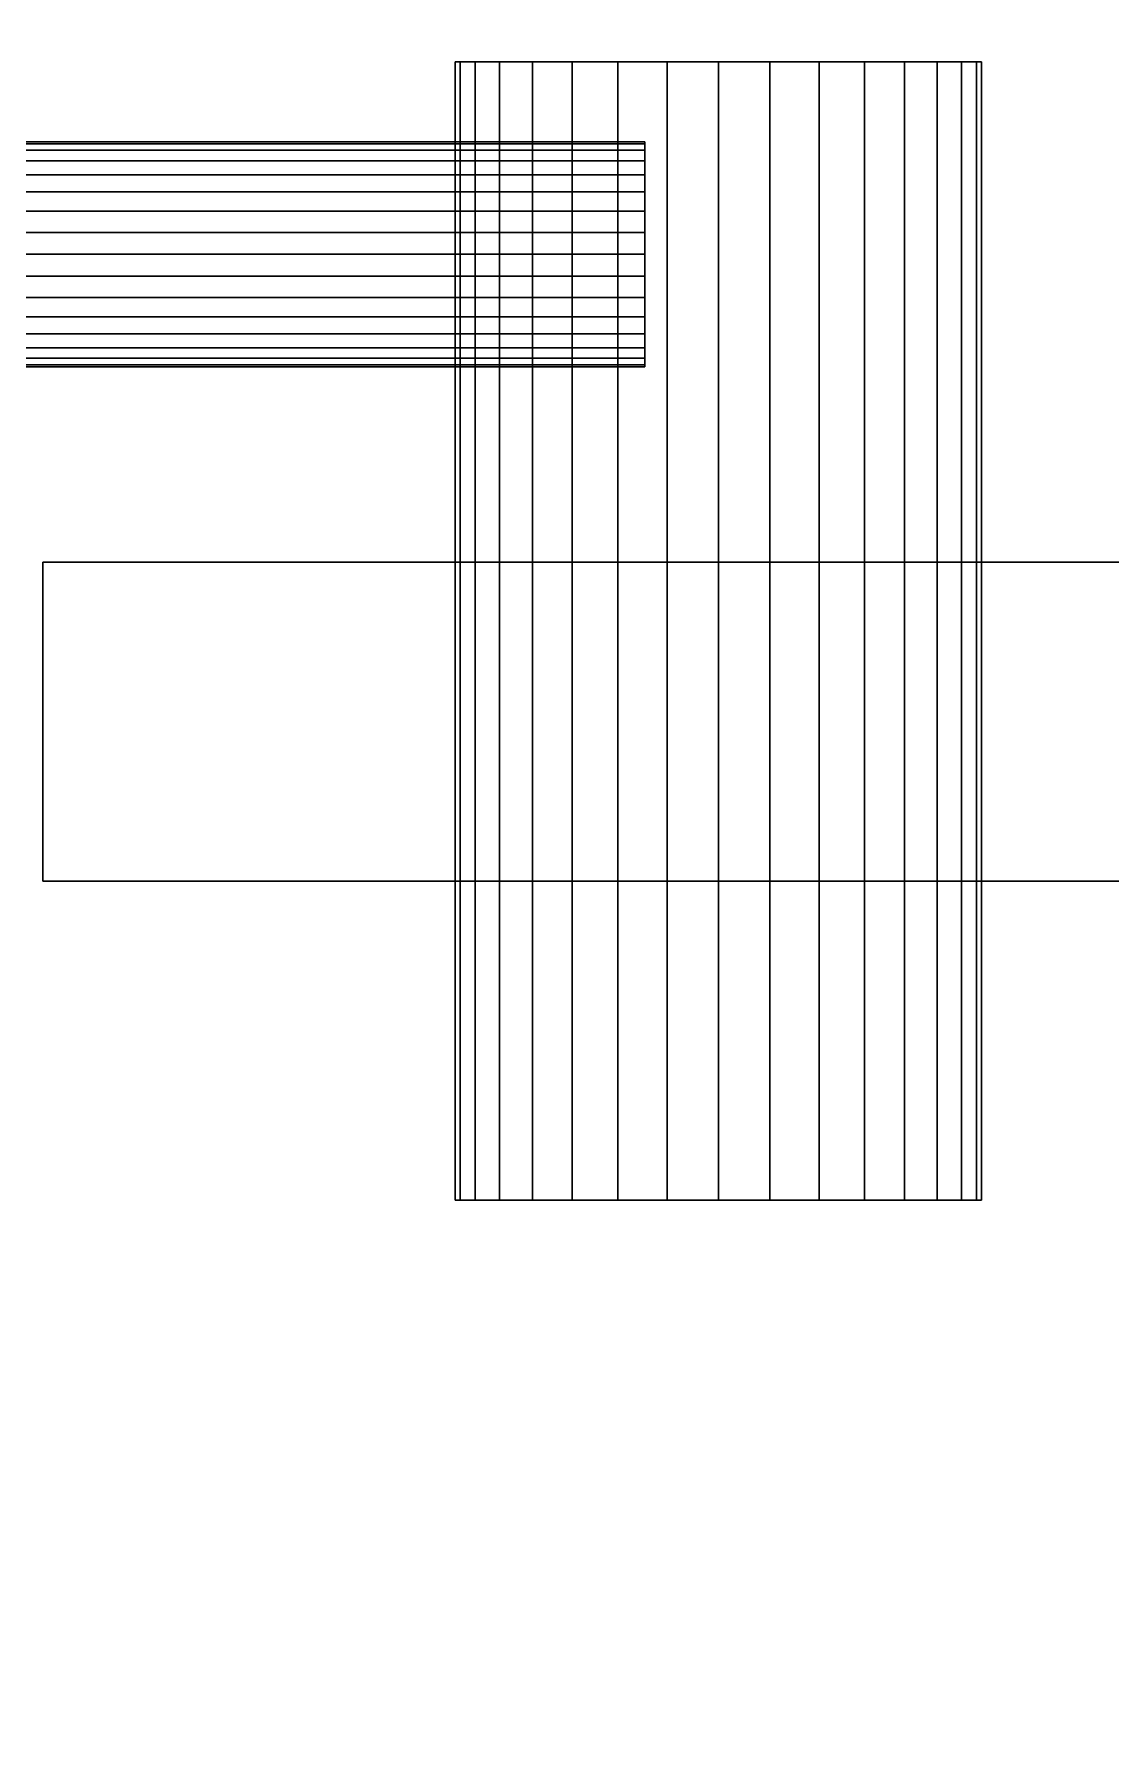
# Model space of a CAD drawing. Header units: metres. Extents: x 0 to 34.6, y -10.7 to 20.6.
# Drawn here: x 27.8554 to 27.9069, y 0.1169 to 0.1982 of the extents above; entities that cross this region are included whole.
import ezdxf

# ---------------------------------------------------------------- set-up
doc = ezdxf.new("R2010")
doc.units = ezdxf.units.M
doc.header["$MEASUREMENT"] = 0
doc.layers.get('0').update_dxf_attribs({"linetype": 'CONTINUOUS'})

msp = doc.modelspace()

# ---------------------------------------------------------------- linework, layer by layer
for points in [[(26, 0), (30, 0), (30, 0.25), (26, 0.25)], [(26, 0), (26, 0.25), (30, 0.25), (30, 0)], [(27.876495, 0.196825, 2.5), (27.87578, 0.196825, 2.5), (27.875538, 0.196825, 2.5)], [(27.875538, 0.196825, 2.5), (27.87578, 0.196825, 2.5), (27.876495, 0.196825, 2.5)], [(27.879221, 0.196825, 2.5), (27.876495, 0.196825, 2.5), (27.875538, 0.196825, 2.5)], [(27.875538, 0.196825, 2.5), (27.876495, 0.196825, 2.5), (27.879221, 0.196825, 2.5)], [(27.888109, 0.196825, 2.5), (27.879221, 0.196825, 2.5), (27.875538, 0.196825, 2.5)], [(27.875538, 0.196825, 2.5), (27.879221, 0.196825, 2.5), (27.888109, 0.196825, 2.5)], [(27.888109, 0.196825, 2.5), (27.875538, 0.196825, 2.5), (27.888109, 0.196825, 2.5)], [(27.875538, 0.196825, 2.5), (27.87578, 0.196825, 2.5), (27.87578, 0.142444, 2.5), (27.875538, 0.142444, 2.5)], [(27.87578, 0.196825, 2.5), (27.875538, 0.196825, 2.5), (27.875538, 0.142444, 2.5), (27.87578, 0.142444, 2.5)], [(27.876495, 0.196825, 2.5), (27.87578, 0.196825, 2.5), (27.875538, 0.196825, 2.5)], [(27.875538, 0.196825, 2.5), (27.87578, 0.196825, 2.5), (27.876495, 0.196825, 2.5)], [(27.879221, 0.196825, 2.5), (27.876495, 0.196825, 2.5), (27.875538, 0.196825, 2.5)], [(27.875538, 0.196825, 2.5), (27.876495, 0.196825, 2.5), (27.879221, 0.196825, 2.5)], [(27.888109, 0.196825, 2.5), (27.879221, 0.196825, 2.5), (27.875538, 0.196825, 2.5)], [(27.875538, 0.196825, 2.5), (27.879221, 0.196825, 2.5), (27.888109, 0.196825, 2.5)], [(27.888109, 0.196825, 2.5), (27.875538, 0.196825, 2.5), (27.888109, 0.196825, 2.5)], [(27.875538, 0.196825, 2.5), (27.87578, 0.196825, 2.5), (27.87578, 0.142444, 2.5), (27.875538, 0.142444, 2.5)], [(27.87578, 0.196825, 2.5), (27.875538, 0.196825, 2.5), (27.875538, 0.142444, 2.5), (27.87578, 0.142444, 2.5)], [(27.87578, 0.196825, 2.5), (27.876495, 0.196825, 2.5), (27.876495, 0.142444, 2.5), (27.87578, 0.142444, 2.5)], [(27.876495, 0.196825, 2.5), (27.87578, 0.196825, 2.5), (27.87578, 0.142444, 2.5), (27.876495, 0.142444, 2.5)], [(27.87578, 0.196825, 2.5), (27.876495, 0.196825, 2.5), (27.876495, 0.142444, 2.5), (27.87578, 0.142444, 2.5)], [(27.876495, 0.196825, 2.5), (27.87578, 0.196825, 2.5), (27.87578, 0.142444, 2.5), (27.876495, 0.142444, 2.5)], [(27.879221, 0.196825, 2.5), (27.877657, 0.196825, 2.5), (27.876495, 0.196825, 2.5)], [(27.876495, 0.196825, 2.5), (27.877657, 0.196825, 2.5), (27.879221, 0.196825, 2.5)], [(27.876495, 0.196825, 2.5), (27.877657, 0.196825, 2.5), (27.877657, 0.142444, 2.5), (27.876495, 0.142444, 2.5)], [(27.877657, 0.196825, 2.5), (27.876495, 0.196825, 2.5), (27.876495, 0.142444, 2.5), (27.877657, 0.142444, 2.5)], [(27.879221, 0.196825, 2.5), (27.877657, 0.196825, 2.5), (27.876495, 0.196825, 2.5)], [(27.876495, 0.196825, 2.5), (27.877657, 0.196825, 2.5), (27.879221, 0.196825, 2.5)], [(27.876495, 0.196825, 2.5), (27.877657, 0.196825, 2.5), (27.877657, 0.142444, 2.5), (27.876495, 0.142444, 2.5)], [(27.877657, 0.196825, 2.5), (27.876495, 0.196825, 2.5), (27.876495, 0.142444, 2.5), (27.877657, 0.142444, 2.5)], [(27.879221, 0.196825, 2.5), (27.877657, 0.196825, 2.5), (27.877657, 0.142444, 2.5), (27.879221, 0.142444, 2.5)], [(27.877657, 0.196825, 2.5), (27.879221, 0.196825, 2.5), (27.879221, 0.142444, 2.5), (27.877657, 0.142444, 2.5)], [(27.879221, 0.196825, 2.5), (27.877657, 0.196825, 2.5), (27.877657, 0.142444, 2.5), (27.879221, 0.142444, 2.5)], [(27.877657, 0.196825, 2.5), (27.879221, 0.196825, 2.5), (27.879221, 0.142444, 2.5), (27.877657, 0.142444, 2.5)], [(27.883299, 0.196825, 2.5), (27.881124, 0.196825, 2.5), (27.879221, 0.196825, 2.5)], [(27.879221, 0.196825, 2.5), (27.881124, 0.196825, 2.5), (27.883299, 0.196825, 2.5)], [(27.888109, 0.196825, 2.5), (27.883299, 0.196825, 2.5), (27.879221, 0.196825, 2.5)], [(27.879221, 0.196825, 2.5), (27.883299, 0.196825, 2.5), (27.888109, 0.196825, 2.5)], [(27.881124, 0.196825, 2.5), (27.879221, 0.196825, 2.5), (27.879221, 0.142444, 2.5), (27.881124, 0.142444, 2.5)], [(27.879221, 0.196825, 2.5), (27.881124, 0.196825, 2.5), (27.881124, 0.142444, 2.5), (27.879221, 0.142444, 2.5)], [(27.883299, 0.196825, 2.5), (27.881124, 0.196825, 2.5), (27.879221, 0.196825, 2.5)], [(27.879221, 0.196825, 2.5), (27.881124, 0.196825, 2.5), (27.883299, 0.196825, 2.5)], [(27.888109, 0.196825, 2.5), (27.883299, 0.196825, 2.5), (27.879221, 0.196825, 2.5)], [(27.879221, 0.196825, 2.5), (27.883299, 0.196825, 2.5), (27.888109, 0.196825, 2.5)], [(27.881124, 0.196825, 2.5), (27.879221, 0.196825, 2.5), (27.879221, 0.142444, 2.5), (27.881124, 0.142444, 2.5)], [(27.879221, 0.196825, 2.5), (27.881124, 0.196825, 2.5), (27.881124, 0.142444, 2.5), (27.879221, 0.142444, 2.5)], [(27.883299, 0.196825, 2.5), (27.881124, 0.196825, 2.5), (27.881124, 0.142444, 2.5), (27.883299, 0.142444, 2.5)], [(27.881124, 0.196825, 2.5), (27.883299, 0.196825, 2.5), (27.883299, 0.142444, 2.5), (27.881124, 0.142444, 2.5)], [(27.883299, 0.196825, 2.5), (27.881124, 0.196825, 2.5), (27.881124, 0.142444, 2.5), (27.883299, 0.142444, 2.5)], [(27.881124, 0.196825, 2.5), (27.883299, 0.196825, 2.5), (27.883299, 0.142444, 2.5), (27.881124, 0.142444, 2.5)], [(27.888109, 0.196825, 2.5), (27.885656, 0.196825, 2.5), (27.883299, 0.196825, 2.5)], [(27.883299, 0.196825, 2.5), (27.885656, 0.196825, 2.5), (27.888109, 0.196825, 2.5)], [(27.885656, 0.196825, 2.5), (27.883299, 0.196825, 2.5), (27.883299, 0.142444, 2.5), (27.885656, 0.142444, 2.5)], [(27.883299, 0.196825, 2.5), (27.885656, 0.196825, 2.5), (27.885656, 0.142444, 2.5), (27.883299, 0.142444, 2.5)], [(27.888109, 0.196825, 2.5), (27.885656, 0.196825, 2.5), (27.883299, 0.196825, 2.5)], [(27.883299, 0.196825, 2.5), (27.885656, 0.196825, 2.5), (27.888109, 0.196825, 2.5)], [(27.885656, 0.196825, 2.5), (27.883299, 0.196825, 2.5), (27.883299, 0.142444, 2.5), (27.885656, 0.142444, 2.5)], [(27.883299, 0.196825, 2.5), (27.885656, 0.196825, 2.5), (27.885656, 0.142444, 2.5), (27.883299, 0.142444, 2.5)], [(27.885656, 0.196825, 2.5), (27.888109, 0.196825, 2.5), (27.888109, 0.142444, 2.5), (27.885656, 0.142444, 2.5)], [(27.888109, 0.196825, 2.5), (27.885656, 0.196825, 2.5), (27.885656, 0.142444, 2.5), (27.888109, 0.142444, 2.5)], [(27.885656, 0.196825, 2.5), (27.888109, 0.196825, 2.5), (27.888109, 0.142444, 2.5), (27.885656, 0.142444, 2.5)], [(27.888109, 0.196825, 2.5), (27.885656, 0.196825, 2.5), (27.885656, 0.142444, 2.5), (27.888109, 0.142444, 2.5)], [(27.888109, 0.196825, 2.5), (27.890562, 0.196825, 2.5), (27.89292, 0.196825, 2.5)], [(27.89292, 0.196825, 2.5), (27.890562, 0.196825, 2.5), (27.888109, 0.196825, 2.5)], [(27.888109, 0.196825, 2.5), (27.89292, 0.196825, 2.5), (27.896997, 0.196825, 2.5)], [(27.896997, 0.196825, 2.5), (27.89292, 0.196825, 2.5), (27.888109, 0.196825, 2.5)], [(27.888109, 0.196825, 2.5), (27.896997, 0.196825, 2.5), (27.900679, 0.196825, 2.5)], [(27.900679, 0.196825, 2.5), (27.896997, 0.196825, 2.5), (27.888109, 0.196825, 2.5)], [(27.888109, 0.196825, 2.5), (27.900679, 0.196825, 2.5), (27.888109, 0.196825, 2.5)], [(27.890562, 0.196825, 2.5), (27.888109, 0.196825, 2.5), (27.888109, 0.142444, 2.5), (27.890562, 0.142444, 2.5)], [(27.888109, 0.196825, 2.5), (27.890562, 0.196825, 2.5), (27.890562, 0.142444, 2.5), (27.888109, 0.142444, 2.5)], [(27.888109, 0.196825, 2.5), (27.890562, 0.196825, 2.5), (27.89292, 0.196825, 2.5)], [(27.89292, 0.196825, 2.5), (27.890562, 0.196825, 2.5), (27.888109, 0.196825, 2.5)], [(27.888109, 0.196825, 2.5), (27.89292, 0.196825, 2.5), (27.896997, 0.196825, 2.5)], [(27.896997, 0.196825, 2.5), (27.89292, 0.196825, 2.5), (27.888109, 0.196825, 2.5)], [(27.888109, 0.196825, 2.5), (27.896997, 0.196825, 2.5), (27.900679, 0.196825, 2.5)], [(27.900679, 0.196825, 2.5), (27.896997, 0.196825, 2.5), (27.888109, 0.196825, 2.5)], [(27.888109, 0.196825, 2.5), (27.900679, 0.196825, 2.5), (27.888109, 0.196825, 2.5)], [(27.890562, 0.196825, 2.5), (27.888109, 0.196825, 2.5), (27.888109, 0.142444, 2.5), (27.890562, 0.142444, 2.5)], [(27.888109, 0.196825, 2.5), (27.890562, 0.196825, 2.5), (27.890562, 0.142444, 2.5), (27.888109, 0.142444, 2.5)], [(27.890562, 0.196825, 2.5), (27.89292, 0.196825, 2.5), (27.89292, 0.142444, 2.5), (27.890562, 0.142444, 2.5)], [(27.89292, 0.196825, 2.5), (27.890562, 0.196825, 2.5), (27.890562, 0.142444, 2.5), (27.89292, 0.142444, 2.5)], [(27.890562, 0.196825, 2.5), (27.89292, 0.196825, 2.5), (27.89292, 0.142444, 2.5), (27.890562, 0.142444, 2.5)], [(27.89292, 0.196825, 2.5), (27.890562, 0.196825, 2.5), (27.890562, 0.142444, 2.5), (27.89292, 0.142444, 2.5)], [(27.89292, 0.196825, 2.5), (27.895092, 0.196825, 2.5), (27.896997, 0.196825, 2.5)], [(27.896997, 0.196825, 2.5), (27.895092, 0.196825, 2.5), (27.89292, 0.196825, 2.5)], [(27.89292, 0.196825, 2.5), (27.895092, 0.196825, 2.5), (27.895092, 0.142444, 2.5), (27.89292, 0.142444, 2.5)], [(27.895092, 0.196825, 2.5), (27.89292, 0.196825, 2.5), (27.89292, 0.142444, 2.5), (27.895092, 0.142444, 2.5)], [(27.89292, 0.196825, 2.5), (27.895092, 0.196825, 2.5), (27.896997, 0.196825, 2.5)], [(27.896997, 0.196825, 2.5), (27.895092, 0.196825, 2.5), (27.89292, 0.196825, 2.5)], [(27.89292, 0.196825, 2.5), (27.895092, 0.196825, 2.5), (27.895092, 0.142444, 2.5), (27.89292, 0.142444, 2.5)], [(27.895092, 0.196825, 2.5), (27.89292, 0.196825, 2.5), (27.89292, 0.142444, 2.5), (27.895092, 0.142444, 2.5)], [(27.896997, 0.196825, 2.5), (27.895092, 0.196825, 2.5), (27.895092, 0.142444, 2.5), (27.896997, 0.142444, 2.5)], [(27.895092, 0.196825, 2.5), (27.896997, 0.196825, 2.5), (27.896997, 0.142444, 2.5), (27.895092, 0.142444, 2.5)], [(27.896997, 0.196825, 2.5), (27.895092, 0.196825, 2.5), (27.895092, 0.142444, 2.5), (27.896997, 0.142444, 2.5)], [(27.895092, 0.196825, 2.5), (27.896997, 0.196825, 2.5), (27.896997, 0.142444, 2.5), (27.895092, 0.142444, 2.5)], [(27.896997, 0.196825, 2.5), (27.898561, 0.196825, 2.5), (27.899723, 0.196825, 2.5)], [(27.899723, 0.196825, 2.5), (27.898561, 0.196825, 2.5), (27.896997, 0.196825, 2.5)], [(27.896997, 0.196825, 2.5), (27.899723, 0.196825, 2.5), (27.900679, 0.196825, 2.5)], [(27.900679, 0.196825, 2.5), (27.899723, 0.196825, 2.5), (27.896997, 0.196825, 2.5)], [(27.898561, 0.196825, 2.5), (27.896997, 0.196825, 2.5), (27.896997, 0.142444, 2.5), (27.898561, 0.142444, 2.5)], [(27.896997, 0.196825, 2.5), (27.898561, 0.196825, 2.5), (27.898561, 0.142444, 2.5), (27.896997, 0.142444, 2.5)], [(27.896997, 0.196825, 2.5), (27.898561, 0.196825, 2.5), (27.899723, 0.196825, 2.5)], [(27.899723, 0.196825, 2.5), (27.898561, 0.196825, 2.5), (27.896997, 0.196825, 2.5)], [(27.896997, 0.196825, 2.5), (27.899723, 0.196825, 2.5), (27.900679, 0.196825, 2.5)], [(27.900679, 0.196825, 2.5), (27.899723, 0.196825, 2.5), (27.896997, 0.196825, 2.5)], [(27.898561, 0.196825, 2.5), (27.896997, 0.196825, 2.5), (27.896997, 0.142444, 2.5), (27.898561, 0.142444, 2.5)], [(27.896997, 0.196825, 2.5), (27.898561, 0.196825, 2.5), (27.898561, 0.142444, 2.5), (27.896997, 0.142444, 2.5)], [(27.899723, 0.196825, 2.5), (27.898561, 0.196825, 2.5), (27.898561, 0.142444, 2.5), (27.899723, 0.142444, 2.5)], [(27.898561, 0.196825, 2.5), (27.899723, 0.196825, 2.5), (27.899723, 0.142444, 2.5), (27.898561, 0.142444, 2.5)], [(27.899723, 0.196825, 2.5), (27.898561, 0.196825, 2.5), (27.898561, 0.142444, 2.5), (27.899723, 0.142444, 2.5)], [(27.898561, 0.196825, 2.5), (27.899723, 0.196825, 2.5), (27.899723, 0.142444, 2.5), (27.898561, 0.142444, 2.5)], [(27.899723, 0.196825, 2.5), (27.900438, 0.196825, 2.5), (27.900679, 0.196825, 2.5)], [(27.900679, 0.196825, 2.5), (27.900438, 0.196825, 2.5), (27.899723, 0.196825, 2.5)], [(27.900438, 0.196825, 2.5), (27.899723, 0.196825, 2.5), (27.899723, 0.142444, 2.5), (27.900438, 0.142444, 2.5)], [(27.899723, 0.196825, 2.5), (27.900438, 0.196825, 2.5), (27.900438, 0.142444, 2.5), (27.899723, 0.142444, 2.5)], [(27.899723, 0.196825, 2.5), (27.900438, 0.196825, 2.5), (27.900679, 0.196825, 2.5)], [(27.900679, 0.196825, 2.5), (27.900438, 0.196825, 2.5), (27.899723, 0.196825, 2.5)], [(27.900438, 0.196825, 2.5), (27.899723, 0.196825, 2.5), (27.899723, 0.142444, 2.5), (27.900438, 0.142444, 2.5)], [(27.899723, 0.196825, 2.5), (27.900438, 0.196825, 2.5), (27.900438, 0.142444, 2.5), (27.899723, 0.142444, 2.5)], [(27.900679, 0.196825, 2.5), (27.900438, 0.196825, 2.5), (27.900438, 0.142444, 2.5), (27.900679, 0.142444, 2.5)], [(27.900438, 0.196825, 2.5), (27.900679, 0.196825, 2.5), (27.900679, 0.142444, 2.5), (27.900438, 0.142444, 2.5)], [(27.900679, 0.196825, 2.5), (27.900438, 0.196825, 2.5), (27.900438, 0.142444, 2.5), (27.900679, 0.142444, 2.5)], [(27.900438, 0.196825, 2.5), (27.900679, 0.196825, 2.5), (27.900679, 0.142444, 2.5), (27.900438, 0.142444, 2.5)], [(27.768291, 0.192904, 2.5), (27.768291, 0.193007, 2.5), (27.884592, 0.193007, 2.5), (27.884592, 0.192904, 2.5)], [(27.768291, 0.193007, 2.5), (27.768291, 0.192904, 2.5), (27.884592, 0.192904, 2.5), (27.884592, 0.193007, 2.5)], [(27.768291, 0.192904, 2.5), (27.768291, 0.193007, 2.5), (27.884592, 0.193007, 2.5), (27.884592, 0.192904, 2.5)], [(27.768291, 0.193007, 2.5), (27.768291, 0.192904, 2.5), (27.884592, 0.192904, 2.5), (27.884592, 0.193007, 2.5)], [(27.768291, 0.192598, 2.5), (27.768291, 0.192904, 2.5), (27.884592, 0.192904, 2.5), (27.884592, 0.192598, 2.5)], [(27.768291, 0.192904, 2.5), (27.768291, 0.192598, 2.5), (27.884592, 0.192598, 2.5), (27.884592, 0.192904, 2.5)], [(27.768291, 0.192598, 2.5), (27.768291, 0.192904, 2.5), (27.884592, 0.192904, 2.5), (27.884592, 0.192598, 2.5)], [(27.768291, 0.192904, 2.5), (27.768291, 0.192598, 2.5), (27.884592, 0.192598, 2.5), (27.884592, 0.192904, 2.5)], [(27.768291, 0.192598, 2.5), (27.768291, 0.192101, 2.5), (27.884592, 0.192101, 2.5), (27.884592, 0.192598, 2.5)], [(27.768291, 0.192101, 2.5), (27.768291, 0.192598, 2.5), (27.884592, 0.192598, 2.5), (27.884592, 0.192101, 2.5)], [(27.768291, 0.192598, 2.5), (27.768291, 0.192101, 2.5), (27.884592, 0.192101, 2.5), (27.884592, 0.192598, 2.5)], [(27.768291, 0.192101, 2.5), (27.768291, 0.192598, 2.5), (27.884592, 0.192598, 2.5), (27.884592, 0.192101, 2.5)], [(27.884592, 0.192598, 2.5), (27.884592, 0.192904, 2.5), (27.884592, 0.193007, 2.5)], [(27.884592, 0.193007, 2.5), (27.884592, 0.192904, 2.5), (27.884592, 0.192598, 2.5)], [(27.884592, 0.191432, 2.5), (27.884592, 0.192598, 2.5), (27.884592, 0.193007, 2.5)], [(27.884592, 0.193007, 2.5), (27.884592, 0.192598, 2.5), (27.884592, 0.191432, 2.5)], [(27.884592, 0.18763, 2.5), (27.884592, 0.191432, 2.5), (27.884592, 0.193007, 2.5)], [(27.884592, 0.193007, 2.5), (27.884592, 0.191432, 2.5), (27.884592, 0.18763, 2.5)], [(27.884592, 0.18763, 2.5), (27.884592, 0.193007, 2.5), (27.884592, 0.18763, 2.5)], [(27.884592, 0.192598, 2.5), (27.884592, 0.192904, 2.5), (27.884592, 0.193007, 2.5)], [(27.884592, 0.193007, 2.5), (27.884592, 0.192904, 2.5), (27.884592, 0.192598, 2.5)], [(27.884592, 0.191432, 2.5), (27.884592, 0.192598, 2.5), (27.884592, 0.193007, 2.5)], [(27.884592, 0.193007, 2.5), (27.884592, 0.192598, 2.5), (27.884592, 0.191432, 2.5)], [(27.884592, 0.18763, 2.5), (27.884592, 0.191432, 2.5), (27.884592, 0.193007, 2.5)], [(27.884592, 0.193007, 2.5), (27.884592, 0.191432, 2.5), (27.884592, 0.18763, 2.5)], [(27.884592, 0.18763, 2.5), (27.884592, 0.193007, 2.5), (27.884592, 0.18763, 2.5)], [(27.884592, 0.191432, 2.5), (27.884592, 0.192101, 2.5), (27.884592, 0.192598, 2.5)], [(27.884592, 0.192598, 2.5), (27.884592, 0.192101, 2.5), (27.884592, 0.191432, 2.5)], [(27.884592, 0.191432, 2.5), (27.884592, 0.192101, 2.5), (27.884592, 0.192598, 2.5)], [(27.884592, 0.192598, 2.5), (27.884592, 0.192101, 2.5), (27.884592, 0.191432, 2.5)], [(27.768291, 0.191432, 2.5), (27.768291, 0.192101, 2.5), (27.884592, 0.192101, 2.5), (27.884592, 0.191432, 2.5)], [(27.768291, 0.192101, 2.5), (27.768291, 0.191432, 2.5), (27.884592, 0.191432, 2.5), (27.884592, 0.192101, 2.5)], [(27.768291, 0.192101, 2.5), (27.768291, 0.191432, 2.5), (27.884592, 0.191432, 2.5), (27.884592, 0.192101, 2.5)], [(27.768291, 0.191432, 2.5), (27.768291, 0.192101, 2.5), (27.884592, 0.192101, 2.5), (27.884592, 0.191432, 2.5)], [(27.768291, 0.190618, 2.5), (27.768291, 0.191432, 2.5), (27.884592, 0.191432, 2.5), (27.884592, 0.190618, 2.5)], [(27.768291, 0.191432, 2.5), (27.768291, 0.190618, 2.5), (27.884592, 0.190618, 2.5), (27.884592, 0.191432, 2.5)], [(27.768291, 0.191432, 2.5), (27.768291, 0.190618, 2.5), (27.884592, 0.190618, 2.5), (27.884592, 0.191432, 2.5)], [(27.768291, 0.190618, 2.5), (27.768291, 0.191432, 2.5), (27.884592, 0.191432, 2.5), (27.884592, 0.190618, 2.5)], [(27.884592, 0.189688, 2.5), (27.884592, 0.190618, 2.5), (27.884592, 0.191432, 2.5)], [(27.884592, 0.191432, 2.5), (27.884592, 0.190618, 2.5), (27.884592, 0.189688, 2.5)], [(27.884592, 0.18763, 2.5), (27.884592, 0.189688, 2.5), (27.884592, 0.191432, 2.5)], [(27.884592, 0.191432, 2.5), (27.884592, 0.189688, 2.5), (27.884592, 0.18763, 2.5)], [(27.884592, 0.189688, 2.5), (27.884592, 0.190618, 2.5), (27.884592, 0.191432, 2.5)], [(27.884592, 0.191432, 2.5), (27.884592, 0.190618, 2.5), (27.884592, 0.189688, 2.5)], [(27.884592, 0.18763, 2.5), (27.884592, 0.189688, 2.5), (27.884592, 0.191432, 2.5)], [(27.884592, 0.191432, 2.5), (27.884592, 0.189688, 2.5), (27.884592, 0.18763, 2.5)], [(27.768291, 0.189688, 2.5), (27.768291, 0.190618, 2.5), (27.884592, 0.190618, 2.5), (27.884592, 0.189688, 2.5)], [(27.768291, 0.190618, 2.5), (27.768291, 0.189688, 2.5), (27.884592, 0.189688, 2.5), (27.884592, 0.190618, 2.5)], [(27.768291, 0.190618, 2.5), (27.768291, 0.189688, 2.5), (27.884592, 0.189688, 2.5), (27.884592, 0.190618, 2.5)], [(27.768291, 0.189688, 2.5), (27.768291, 0.190618, 2.5), (27.884592, 0.190618, 2.5), (27.884592, 0.189688, 2.5)], [(27.768291, 0.188679, 2.5), (27.768291, 0.189688, 2.5), (27.884592, 0.189688, 2.5), (27.884592, 0.188679, 2.5)], [(27.768291, 0.189688, 2.5), (27.768291, 0.188679, 2.5), (27.884592, 0.188679, 2.5), (27.884592, 0.189688, 2.5)], [(27.768291, 0.189688, 2.5), (27.768291, 0.188679, 2.5), (27.884592, 0.188679, 2.5), (27.884592, 0.189688, 2.5)], [(27.768291, 0.188679, 2.5), (27.768291, 0.189688, 2.5), (27.884592, 0.189688, 2.5), (27.884592, 0.188679, 2.5)], [(27.884592, 0.18763, 2.5), (27.884592, 0.188679, 2.5), (27.884592, 0.189688, 2.5)], [(27.884592, 0.189688, 2.5), (27.884592, 0.188679, 2.5), (27.884592, 0.18763, 2.5)], [(27.884592, 0.18763, 2.5), (27.884592, 0.188679, 2.5), (27.884592, 0.189688, 2.5)], [(27.884592, 0.189688, 2.5), (27.884592, 0.188679, 2.5), (27.884592, 0.18763, 2.5)], [(27.768291, 0.18763, 2.5), (27.768291, 0.188679, 2.5), (27.884592, 0.188679, 2.5), (27.884592, 0.18763, 2.5)], [(27.768291, 0.188679, 2.5), (27.768291, 0.18763, 2.5), (27.884592, 0.18763, 2.5), (27.884592, 0.188679, 2.5)], [(27.768291, 0.188679, 2.5), (27.768291, 0.18763, 2.5), (27.884592, 0.18763, 2.5), (27.884592, 0.188679, 2.5)], [(27.768291, 0.18763, 2.5), (27.768291, 0.188679, 2.5), (27.884592, 0.188679, 2.5), (27.884592, 0.18763, 2.5)], [(27.768291, 0.18763, 2.5), (27.768291, 0.186581, 2.5), (27.884592, 0.186581, 2.5), (27.884592, 0.18763, 2.5)], [(27.768291, 0.18763, 2.5), (27.768291, 0.186581, 2.5), (27.884592, 0.186581, 2.5), (27.884592, 0.18763, 2.5)], [(27.768291, 0.186581, 2.5), (27.768291, 0.18763, 2.5), (27.884592, 0.18763, 2.5), (27.884592, 0.186581, 2.5)], [(27.768291, 0.186581, 2.5), (27.768291, 0.18763, 2.5), (27.884592, 0.18763, 2.5), (27.884592, 0.186581, 2.5)], [(27.884592, 0.18763, 2.5), (27.884592, 0.186581, 2.5), (27.884592, 0.185573, 2.5)], [(27.884592, 0.185573, 2.5), (27.884592, 0.186581, 2.5), (27.884592, 0.18763, 2.5)], [(27.884592, 0.18763, 2.5), (27.884592, 0.185573, 2.5), (27.884592, 0.183828, 2.5)], [(27.884592, 0.183828, 2.5), (27.884592, 0.185573, 2.5), (27.884592, 0.18763, 2.5)], [(27.884592, 0.18763, 2.5), (27.884592, 0.183828, 2.5), (27.884592, 0.182253, 2.5)], [(27.884592, 0.182253, 2.5), (27.884592, 0.183828, 2.5), (27.884592, 0.18763, 2.5)], [(27.884592, 0.18763, 2.5), (27.884592, 0.182253, 2.5), (27.884592, 0.18763, 2.5)], [(27.884592, 0.18763, 2.5), (27.884592, 0.186581, 2.5), (27.884592, 0.185573, 2.5)], [(27.884592, 0.185573, 2.5), (27.884592, 0.186581, 2.5), (27.884592, 0.18763, 2.5)], [(27.884592, 0.18763, 2.5), (27.884592, 0.185573, 2.5), (27.884592, 0.183828, 2.5)], [(27.884592, 0.183828, 2.5), (27.884592, 0.185573, 2.5), (27.884592, 0.18763, 2.5)], [(27.884592, 0.18763, 2.5), (27.884592, 0.183828, 2.5), (27.884592, 0.182253, 2.5)], [(27.884592, 0.182253, 2.5), (27.884592, 0.183828, 2.5), (27.884592, 0.18763, 2.5)], [(27.884592, 0.18763, 2.5), (27.884592, 0.182253, 2.5), (27.884592, 0.18763, 2.5)], [(27.768291, 0.186581, 2.5), (27.768291, 0.185573, 2.5), (27.884592, 0.185573, 2.5), (27.884592, 0.186581, 2.5)], [(27.768291, 0.186581, 2.5), (27.768291, 0.185573, 2.5), (27.884592, 0.185573, 2.5), (27.884592, 0.186581, 2.5)], [(27.768291, 0.185573, 2.5), (27.768291, 0.186581, 2.5), (27.884592, 0.186581, 2.5), (27.884592, 0.185573, 2.5)], [(27.768291, 0.185573, 2.5), (27.768291, 0.186581, 2.5), (27.884592, 0.186581, 2.5), (27.884592, 0.185573, 2.5)], [(27.768291, 0.185573, 2.5), (27.768291, 0.184643, 2.5), (27.884592, 0.184643, 2.5), (27.884592, 0.185573, 2.5)], [(27.768291, 0.185573, 2.5), (27.768291, 0.184643, 2.5), (27.884592, 0.184643, 2.5), (27.884592, 0.185573, 2.5)], [(27.768291, 0.184643, 2.5), (27.768291, 0.185573, 2.5), (27.884592, 0.185573, 2.5), (27.884592, 0.184643, 2.5)], [(27.768291, 0.184643, 2.5), (27.768291, 0.185573, 2.5), (27.884592, 0.185573, 2.5), (27.884592, 0.184643, 2.5)], [(27.884592, 0.185573, 2.5), (27.884592, 0.184643, 2.5), (27.884592, 0.183828, 2.5)], [(27.884592, 0.183828, 2.5), (27.884592, 0.184643, 2.5), (27.884592, 0.185573, 2.5)], [(27.884592, 0.185573, 2.5), (27.884592, 0.184643, 2.5), (27.884592, 0.183828, 2.5)], [(27.884592, 0.183828, 2.5), (27.884592, 0.184643, 2.5), (27.884592, 0.185573, 2.5)], [(27.768291, 0.184643, 2.5), (27.768291, 0.183828, 2.5), (27.884592, 0.183828, 2.5), (27.884592, 0.184643, 2.5)], [(27.768291, 0.184643, 2.5), (27.768291, 0.183828, 2.5), (27.884592, 0.183828, 2.5), (27.884592, 0.184643, 2.5)], [(27.768291, 0.183828, 2.5), (27.768291, 0.184643, 2.5), (27.884592, 0.184643, 2.5), (27.884592, 0.183828, 2.5)], [(27.768291, 0.183828, 2.5), (27.768291, 0.184643, 2.5), (27.884592, 0.184643, 2.5), (27.884592, 0.183828, 2.5)], [(27.768291, 0.183828, 2.5), (27.768291, 0.18316, 2.5), (27.884592, 0.18316, 2.5), (27.884592, 0.183828, 2.5)], [(27.768291, 0.183828, 2.5), (27.768291, 0.18316, 2.5), (27.884592, 0.18316, 2.5), (27.884592, 0.183828, 2.5)], [(27.768291, 0.18316, 2.5), (27.768291, 0.183828, 2.5), (27.884592, 0.183828, 2.5), (27.884592, 0.18316, 2.5)], [(27.768291, 0.18316, 2.5), (27.768291, 0.183828, 2.5), (27.884592, 0.183828, 2.5), (27.884592, 0.18316, 2.5)], [(27.884592, 0.183828, 2.5), (27.884592, 0.18316, 2.5), (27.884592, 0.182663, 2.5)], [(27.884592, 0.182663, 2.5), (27.884592, 0.18316, 2.5), (27.884592, 0.183828, 2.5)], [(27.884592, 0.183828, 2.5), (27.884592, 0.182663, 2.5), (27.884592, 0.182253, 2.5)], [(27.884592, 0.182253, 2.5), (27.884592, 0.182663, 2.5), (27.884592, 0.183828, 2.5)], [(27.884592, 0.183828, 2.5), (27.884592, 0.18316, 2.5), (27.884592, 0.182663, 2.5)], [(27.884592, 0.182663, 2.5), (27.884592, 0.18316, 2.5), (27.884592, 0.183828, 2.5)], [(27.884592, 0.183828, 2.5), (27.884592, 0.182663, 2.5), (27.884592, 0.182253, 2.5)], [(27.884592, 0.182253, 2.5), (27.884592, 0.182663, 2.5), (27.884592, 0.183828, 2.5)], [(27.768291, 0.18316, 2.5), (27.768291, 0.182663, 2.5), (27.884592, 0.182663, 2.5), (27.884592, 0.18316, 2.5)], [(27.768291, 0.182663, 2.5), (27.768291, 0.18316, 2.5), (27.884592, 0.18316, 2.5), (27.884592, 0.182663, 2.5)], [(27.768291, 0.18316, 2.5), (27.768291, 0.182663, 2.5), (27.884592, 0.182663, 2.5), (27.884592, 0.18316, 2.5)], [(27.768291, 0.182663, 2.5), (27.768291, 0.18316, 2.5), (27.884592, 0.18316, 2.5), (27.884592, 0.182663, 2.5)], [(27.768291, 0.182663, 2.5), (27.768291, 0.182357, 2.5), (27.884592, 0.182357, 2.5), (27.884592, 0.182663, 2.5)], [(27.768291, 0.182357, 2.5), (27.768291, 0.182663, 2.5), (27.884592, 0.182663, 2.5), (27.884592, 0.182357, 2.5)], [(27.768291, 0.182663, 2.5), (27.768291, 0.182357, 2.5), (27.884592, 0.182357, 2.5), (27.884592, 0.182663, 2.5)], [(27.768291, 0.182357, 2.5), (27.768291, 0.182663, 2.5), (27.884592, 0.182663, 2.5), (27.884592, 0.182357, 2.5)], [(27.768291, 0.182357, 2.5), (27.768291, 0.182254, 2.5), (27.884592, 0.182253, 2.5), (27.884592, 0.182357, 2.5)], [(27.768291, 0.182254, 2.5), (27.768291, 0.182357, 2.5), (27.884592, 0.182357, 2.5), (27.884592, 0.182253, 2.5)], [(27.768291, 0.182357, 2.5), (27.768291, 0.182254, 2.5), (27.884592, 0.182253, 2.5), (27.884592, 0.182357, 2.5)], [(27.768291, 0.182254, 2.5), (27.768291, 0.182357, 2.5), (27.884592, 0.182357, 2.5), (27.884592, 0.182253, 2.5)], [(27.884592, 0.182663, 2.5), (27.884592, 0.182357, 2.5), (27.884592, 0.182253, 2.5)], [(27.884592, 0.182253, 2.5), (27.884592, 0.182357, 2.5), (27.884592, 0.182663, 2.5)], [(27.884592, 0.182663, 2.5), (27.884592, 0.182357, 2.5), (27.884592, 0.182253, 2.5)], [(27.884592, 0.182253, 2.5), (27.884592, 0.182357, 2.5), (27.884592, 0.182663, 2.5)], [(27.855837, 0.157683, 2.5), (27.855837, 0.172922, 2.5), (27.855837, 0.172922, 2.5), (27.855837, 0.157683, 2.5)], [(29.397047, 0.172922, 2.5), (29.397047, 0.157683, 2.5), (27.855837, 0.157683, 2.5), (27.855837, 0.172922, 2.5)], [(29.397047, 0.157683, 2.5), (29.397047, 0.172922, 2.5), (27.855837, 0.172922, 2.5), (27.855837, 0.157683, 2.5)], [(29.397047, 0.157683, 2.5), (29.397047, 0.157683, 2.5), (27.855837, 0.157683, 2.5)], [(27.876495, 0.142444, 2.5), (27.87578, 0.142444, 2.5), (27.875538, 0.142444, 2.5)], [(27.875538, 0.142444, 2.5), (27.87578, 0.142444, 2.5), (27.876495, 0.142444, 2.5)], [(27.876495, 0.142444, 2.5), (27.875538, 0.142444, 2.5), (27.876495, 0.142444, 2.5)], [(27.876495, 0.142444, 2.5), (27.87578, 0.142444, 2.5), (27.875538, 0.142444, 2.5)], [(27.875538, 0.142444, 2.5), (27.87578, 0.142444, 2.5), (27.876495, 0.142444, 2.5)], [(27.876495, 0.142444, 2.5), (27.875538, 0.142444, 2.5), (27.876495, 0.142444, 2.5)], [(27.879221, 0.142444, 2.5), (27.877657, 0.142444, 2.5), (27.876495, 0.142444, 2.5)], [(27.876495, 0.142444, 2.5), (27.877657, 0.142444, 2.5), (27.879221, 0.142444, 2.5)], [(27.883299, 0.142444, 2.5), (27.879221, 0.142444, 2.5), (27.876495, 0.142444, 2.5)], [(27.876495, 0.142444, 2.5), (27.879221, 0.142444, 2.5), (27.883299, 0.142444, 2.5)], [(27.89292, 0.142444, 2.5), (27.883299, 0.142444, 2.5), (27.876495, 0.142444, 2.5)], [(27.876495, 0.142444, 2.5), (27.876495, 0.142444, 2.5), (27.883299, 0.142444, 2.5)], [(27.89292, 0.142444, 2.5), (27.876495, 0.142444, 2.5), (27.883299, 0.142444, 2.5)], [(27.879221, 0.142444, 2.5), (27.877657, 0.142444, 2.5), (27.876495, 0.142444, 2.5)], [(27.876495, 0.142444, 2.5), (27.877657, 0.142444, 2.5), (27.879221, 0.142444, 2.5)], [(27.883299, 0.142444, 2.5), (27.879221, 0.142444, 2.5), (27.876495, 0.142444, 2.5)], [(27.876495, 0.142444, 2.5), (27.879221, 0.142444, 2.5), (27.883299, 0.142444, 2.5)], [(27.89292, 0.142444, 2.5), (27.883299, 0.142444, 2.5), (27.876495, 0.142444, 2.5)], [(27.876495, 0.142444, 2.5), (27.876495, 0.142444, 2.5), (27.883299, 0.142444, 2.5)], [(27.89292, 0.142444, 2.5), (27.876495, 0.142444, 2.5), (27.883299, 0.142444, 2.5)], [(27.883299, 0.142444, 2.5), (27.881124, 0.142444, 2.5), (27.879221, 0.142444, 2.5)], [(27.879221, 0.142444, 2.5), (27.881124, 0.142444, 2.5), (27.883299, 0.142444, 2.5)], [(27.883299, 0.142444, 2.5), (27.881124, 0.142444, 2.5), (27.879221, 0.142444, 2.5)], [(27.879221, 0.142444, 2.5), (27.881124, 0.142444, 2.5), (27.883299, 0.142444, 2.5)], [(27.888109, 0.142444, 2.5), (27.885656, 0.142444, 2.5), (27.883299, 0.142444, 2.5)], [(27.883299, 0.142444, 2.5), (27.885656, 0.142444, 2.5), (27.888109, 0.142444, 2.5)], [(27.89292, 0.142444, 2.5), (27.888109, 0.142444, 2.5), (27.883299, 0.142444, 2.5)], [(27.883299, 0.142444, 2.5), (27.888109, 0.142444, 2.5), (27.89292, 0.142444, 2.5)], [(27.883299, 0.142444, 2.5), (27.89292, 0.142444, 2.5), (27.899723, 0.142444, 2.5)], [(27.883299, 0.142444, 2.5), (27.899723, 0.142444, 2.5), (27.89292, 0.142444, 2.5)], [(27.888109, 0.142444, 2.5), (27.885656, 0.142444, 2.5), (27.883299, 0.142444, 2.5)], [(27.883299, 0.142444, 2.5), (27.885656, 0.142444, 2.5), (27.888109, 0.142444, 2.5)], [(27.89292, 0.142444, 2.5), (27.888109, 0.142444, 2.5), (27.883299, 0.142444, 2.5)], [(27.883299, 0.142444, 2.5), (27.888109, 0.142444, 2.5), (27.89292, 0.142444, 2.5)], [(27.883299, 0.142444, 2.5), (27.89292, 0.142444, 2.5), (27.899723, 0.142444, 2.5)], [(27.883299, 0.142444, 2.5), (27.899723, 0.142444, 2.5), (27.89292, 0.142444, 2.5)], [(27.89292, 0.142444, 2.5), (27.890562, 0.142444, 2.5), (27.888109, 0.142444, 2.5)], [(27.888109, 0.142444, 2.5), (27.890562, 0.142444, 2.5), (27.89292, 0.142444, 2.5)], [(27.89292, 0.142444, 2.5), (27.890562, 0.142444, 2.5), (27.888109, 0.142444, 2.5)], [(27.888109, 0.142444, 2.5), (27.890562, 0.142444, 2.5), (27.89292, 0.142444, 2.5)], [(27.89292, 0.142444, 2.5), (27.895092, 0.142444, 2.5), (27.896997, 0.142444, 2.5)], [(27.896997, 0.142444, 2.5), (27.895092, 0.142444, 2.5), (27.89292, 0.142444, 2.5)], [(27.89292, 0.142444, 2.5), (27.896997, 0.142444, 2.5), (27.899723, 0.142444, 2.5)], [(27.899723, 0.142444, 2.5), (27.896997, 0.142444, 2.5), (27.89292, 0.142444, 2.5)], [(27.899723, 0.142444, 2.5), (27.899723, 0.142444, 2.5), (27.89292, 0.142444, 2.5)], [(27.89292, 0.142444, 2.5), (27.895092, 0.142444, 2.5), (27.896997, 0.142444, 2.5)], [(27.896997, 0.142444, 2.5), (27.895092, 0.142444, 2.5), (27.89292, 0.142444, 2.5)], [(27.89292, 0.142444, 2.5), (27.896997, 0.142444, 2.5), (27.899723, 0.142444, 2.5)], [(27.899723, 0.142444, 2.5), (27.896997, 0.142444, 2.5), (27.89292, 0.142444, 2.5)], [(27.899723, 0.142444, 2.5), (27.899723, 0.142444, 2.5), (27.89292, 0.142444, 2.5)], [(27.896997, 0.142444, 2.5), (27.898561, 0.142444, 2.5), (27.899723, 0.142444, 2.5)], [(27.899723, 0.142444, 2.5), (27.898561, 0.142444, 2.5), (27.896997, 0.142444, 2.5)], [(27.896997, 0.142444, 2.5), (27.898561, 0.142444, 2.5), (27.899723, 0.142444, 2.5)], [(27.899723, 0.142444, 2.5), (27.898561, 0.142444, 2.5), (27.896997, 0.142444, 2.5)], [(27.899723, 0.142444, 2.5), (27.900438, 0.142444, 2.5), (27.900679, 0.142444, 2.5)], [(27.900679, 0.142444, 2.5), (27.900438, 0.142444, 2.5), (27.899723, 0.142444, 2.5)], [(27.899723, 0.142444, 2.5), (27.900679, 0.142444, 2.5), (27.899723, 0.142444, 2.5)], [(27.899723, 0.142444, 2.5), (27.900438, 0.142444, 2.5), (27.900679, 0.142444, 2.5)], [(27.900679, 0.142444, 2.5), (27.900438, 0.142444, 2.5), (27.899723, 0.142444, 2.5)], [(27.899723, 0.142444, 2.5), (27.900679, 0.142444, 2.5), (27.899723, 0.142444, 2.5)]]:
    msp.add_3dface(points)

doc.saveas('drawing.dxf')
